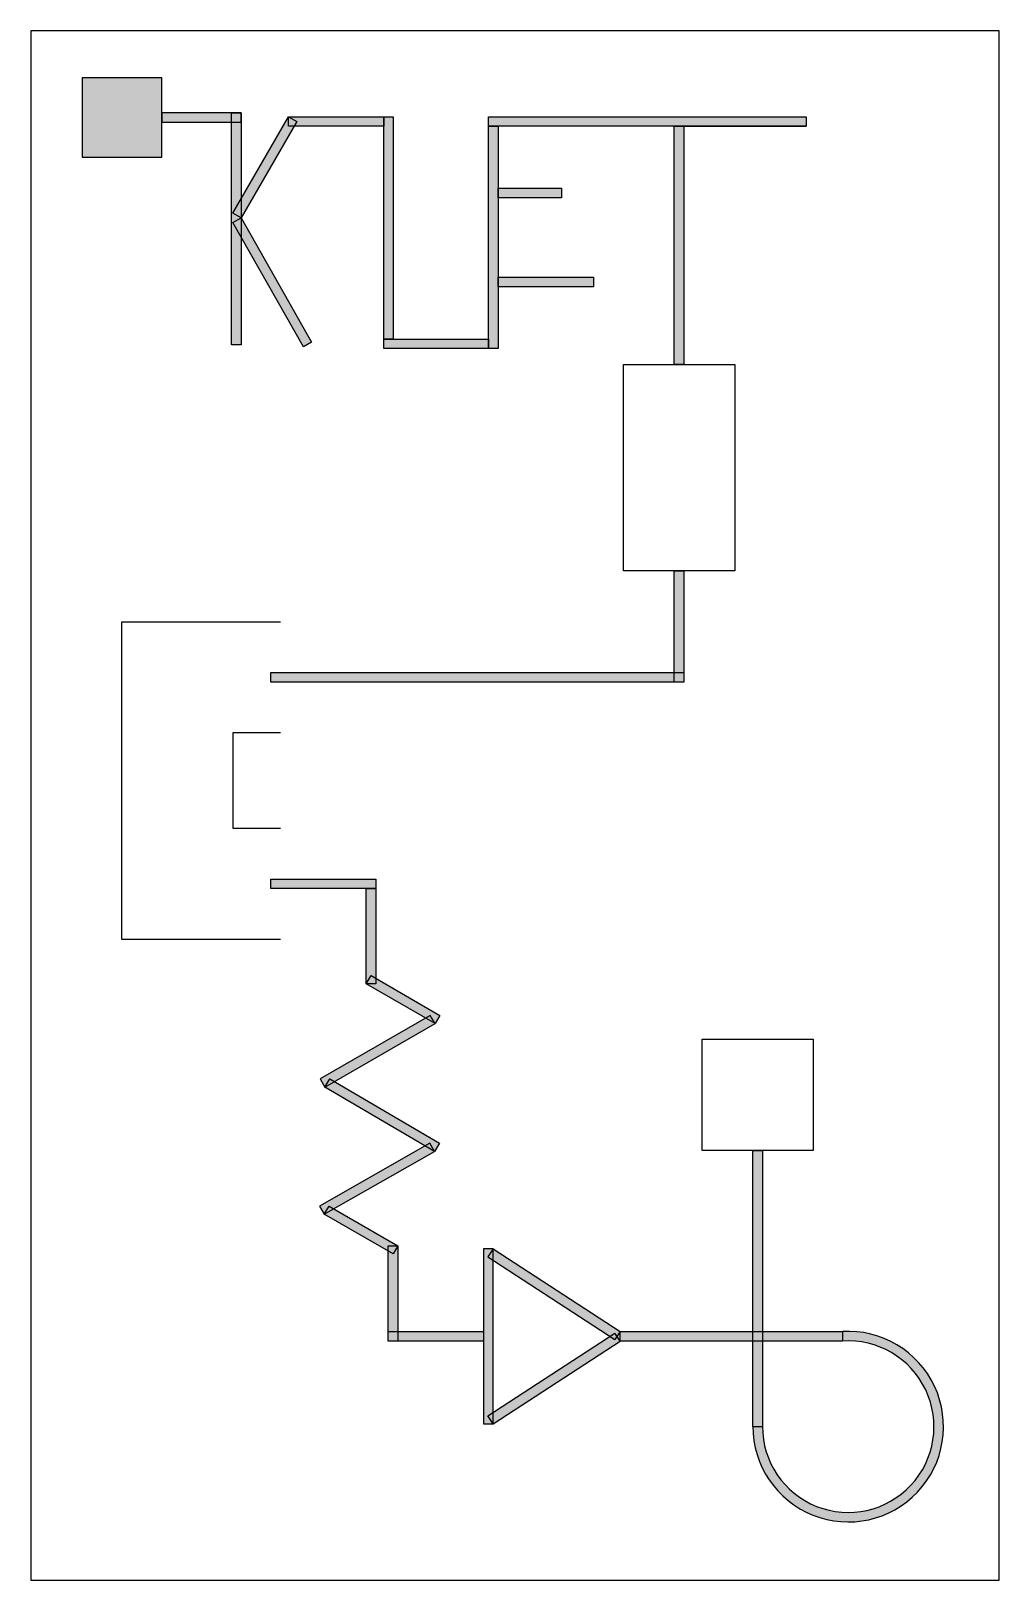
# Model space of a CAD drawing. Header units: inches. Extents: x 35 to 340, y 45 to 532.
import ezdxf

# ---------------------------------------------------------------- set-up
doc = ezdxf.new("R2010")
doc.units = ezdxf.units.IN
doc.header["$MEASUREMENT"] = 0
doc.layers.add('Layer 1', color=7, linetype='Continuous', true_color=0x000000)
doc.layers.add('lines', color=7, linetype='Continuous')

msp = doc.modelspace()

# ---------------------------------------------------------------- hatches: boundary and pattern name
at = {"layer": 'Layer 1', "true_color": 0x000000, "transparency": 33554664}
h = msp.add_hatch(color=18, dxfattribs=at)
h.dxf.hatch_style = 1
h.paths.add_polyline_path([(76.37, 517.6), (51.37, 517.6), (51.37, 492.6), (76.37, 492.6)])
h.paths.add_polyline_path([(98.37, 506.6), (76.37, 506.6), (76.37, 503.6), (98.37, 503.6)])
h.paths.add_polyline_path([(101.37, 506.6), (98.37, 506.6), (98.37, 503.6), (101.37, 503.6)])
h.paths.add_polyline_path([(101.37, 503.6), (98.37, 503.6), (98.37, 433.51), (101.37, 433.51), (101.37, 473.51), (98.77, 475.01), (101.37, 479.51)])
h.paths.add_polyline_path([(101.37, 479.51), (98.77, 475.01), (101.37, 473.51)], flags=17)
h.paths.add_polyline_path([(118, 502.32), (116.27, 502.32), (116.27, 505.32), (101.37, 479.51), (101.37, 473.51)])
h.paths.add_polyline_path([(101.37, 473.51), (101.37, 467.43), (120.97, 432.87), (123.57, 434.37)])
h.paths.add_polyline_path([(118.87, 503.82), (116.27, 505.32), (116.27, 502.32), (118, 502.32)], flags=16)
h.paths.add_polyline_path([(146.27, 505.32), (116.27, 505.32), (116.27, 502.32), (146.27, 502.32)])
h = msp.add_hatch(color=18, dxfattribs=at)
h.dxf.hatch_style = 1
h.paths.add_polyline_path([(149.27, 505.32), (146.27, 505.32), (146.27, 435.32), (149.27, 435.32)])
h.paths.add_polyline_path([(118.87, 503.82), (116.27, 505.32), (116.27, 502.32), (118, 502.32)])
h.paths.add_polyline_path([(179.27, 435.32), (146.27, 435.32), (146.27, 432.32), (179.27, 432.32)])
h.paths.add_polyline_path([(182.27, 502.32), (179.27, 502.32), (179.27, 432.32), (182.27, 432.32)])
h.paths.add_polyline_path([(279.27, 505.32), (179.27, 505.32), (179.27, 502.32), (279.27, 502.32)])
h.paths.add_polyline_path([(240.77, 502.32), (237.77, 502.32), (237.77, 427.32), (240.77, 427.32)])
h.paths.add_polyline_path([(240.77, 362.32), (237.77, 362.32), (237.77, 330.32), (240.77, 330.32)])
h.paths.add_polyline_path([(240.77, 330.32), (237.77, 330.32), (237.77, 327.32), (240.77, 327.32)])
h.paths.add_polyline_path([(143.77, 265.32), (113.77, 265.32), (113.77, 262.32), (143.77, 262.32)])
h.paths.add_polyline_path([(237.77, 330.32), (110.77, 330.32), (110.77, 327.32), (237.77, 327.32)])
h.paths.add_polyline_path([(113.77, 263.82), (110.77, 263.82), (110.77, 262.32), (113.77, 262.32)])
h.paths.add_polyline_path([(113.77, 265.32), (110.77, 265.32), (110.77, 263.82), (113.77, 263.82)])
h.paths.add_polyline_path([(143.77, 262.32), (140.77, 262.32), (140.77, 232.32), (143.77, 232.32)])
h.paths.add_polyline_path([(143.77, 234.05), (143.77, 232.32), (140.77, 232.32), (159.42, 221.55), (160.92, 222.42), (162.42, 219.82), (163.92, 222.42)])
h.paths.add_polyline_path([(160.92, 222.42), (159.42, 221.55), (162.42, 219.82)])
h.paths.add_polyline_path([(159.42, 221.55), (126.28, 202.42), (127.78, 199.82), (162.42, 219.82)])
h.paths.add_polyline_path([(130.77, 201.55), (127.78, 199.82), (159.31, 181.35), (160.79, 182.2), (162.29, 179.6), (163.79, 182.2)])
h.paths.add_polyline_path([(160.79, 182.2), (159.31, 181.35), (162.29, 179.6)])
h.paths.add_polyline_path([(162.29, 179.6), (159.31, 181.35), (126.05, 162.38), (127.55, 159.79), (129.05, 162.38), (130.56, 161.51)])
h.paths.add_polyline_path([(130.56, 161.51), (127.55, 159.79), (149.2, 147.29), (150.7, 149.88)])
h.paths.add_polyline_path([(129.05, 162.38), (127.55, 159.79), (130.56, 161.51)], flags=17)
h.paths.add_polyline_path([(150.7, 149.88), (149.2, 147.29), (147.7, 148.15), (147.7, 119.88), (150.7, 119.88)])
h.paths.add_polyline_path([(177.7, 122.88), (150.7, 122.88), (150.7, 119.88), (177.7, 119.88)])
h.paths.add_polyline_path([(180.7, 145.36), (179.06, 146.42), (180.7, 148.94), (177.7, 148.94), (177.7, 93.83), (180.7, 93.83), (179.06, 96.35), (180.7, 97.41)])
h.paths.add_polyline_path([(180.7, 148.94), (180.7, 145.36), (217.5, 121.38), (219.06, 122.4), (219.72, 121.38), (220.7, 122.88)])
h.paths.add_polyline_path([(180.7, 148.94), (179.06, 146.42), (180.7, 145.36)])
h.paths.add_polyline_path([(220.7, 119.88), (219.72, 121.38), (219.06, 120.37), (217.5, 121.38), (180.7, 97.41), (180.7, 93.83)])
h.paths.add_polyline_path([(180.7, 97.41), (179.06, 96.35), (180.7, 93.83)])
h.paths.add_polyline_path([(219.72, 121.38), (219.06, 122.4), (217.5, 121.38), (219.06, 120.37)])
h.paths.add_polyline_path([(220.7, 122.88), (219.72, 121.38), (220.7, 119.88)])
h.paths.add_polyline_path([(290.68, 122.88), (220.7, 122.88), (220.7, 119.88), (290.68, 119.88)])
h.paths.add_polyline_path([(290.68, 122.88), (290.68, 119.87, -2.529113), (265.52, 92.84), (262.52, 92.84, 2.517187)])
h.paths.add_polyline_path([(265.52, 119.88), (262.52, 119.88), (262.52, 92.84), (265.52, 92.84, -0.00182), (265.52, 93.03)], flags=17)
h.paths.add_polyline_path([(265.52, 179.88), (262.52, 179.88), (262.52, 122.88), (265.52, 122.88)])
h = msp.add_hatch(color=18, dxfattribs=at)
h.dxf.hatch_style = 1
h.paths.add_polyline_path([(212.27, 454.82), (182.27, 454.82), (182.27, 451.82), (212.27, 451.82)])
h.paths.add_polyline_path([(202.27, 482.82), (182.27, 482.82), (182.27, 479.82), (202.27, 479.82)])

# ---------------------------------------------------------------- linework, layer by layer
for p, q in [((239.27, 502.32), (279.27, 502.32)), ((290.68, 119.88), (290.68, 119.87))]:
    msp.add_line(p, q)
for points in [[(35.2, 44.64), (340, 44.64), (340, 532.32), (35.2, 532.32)], [(51.37, 492.6), (76.37, 492.6), (76.37, 517.6), (51.37, 517.6)], [(76.37, 503.6), (101.37, 503.6), (101.37, 506.6), (76.37, 506.6)], [(98.37, 506.6), (101.37, 506.6), (101.37, 433.51), (98.37, 433.51)], [(101.37, 473.51), (98.77, 475.01), (116.27, 505.32), (118.87, 503.82)], [(116.27, 502.32), (116.27, 505.32), (146.27, 505.32), (146.27, 502.32)], [(146.27, 505.32), (149.27, 505.32), (149.27, 435.32), (146.27, 435.32)], [(179.27, 502.32), (179.27, 505.32), (279.27, 505.32), (279.27, 502.32)], [(179.27, 502.32), (182.27, 502.32), (182.27, 432.32), (179.27, 432.32)], [(237.77, 502.32), (240.77, 502.32), (240.77, 427.32), (237.77, 427.32)], [(182.27, 479.82), (182.27, 482.82), (202.27, 482.82), (202.27, 479.82)], [(98.77, 472.01), (101.37, 473.51), (123.57, 434.37), (120.97, 432.87)], [(182.27, 451.82), (182.27, 454.82), (212.27, 454.82), (212.27, 451.82)], [(146.27, 432.32), (146.27, 435.32), (179.27, 435.32), (179.27, 432.32)], [(237.77, 362.32), (240.77, 362.32), (240.77, 327.32), (237.77, 327.32)], [(110.77, 330.32), (240.77, 330.32), (240.77, 327.32), (110.77, 327.32)], [(110.77, 265.32), (143.77, 265.32), (143.77, 262.32), (110.77, 262.32)], [(143.77, 262.32), (143.77, 232.32), (140.77, 232.32), (140.77, 262.32)], [(127.78, 199.82), (162.42, 219.82), (160.92, 222.42), (126.28, 202.42)], [(129.28, 202.42), (163.79, 182.2), (162.29, 179.6), (127.78, 199.82)], [(127.55, 159.79), (162.29, 179.6), (160.79, 182.2), (126.05, 162.38)], [(262.52, 179.88), (265.52, 179.88), (265.52, 92.84), (262.52, 92.84)], [(150.7, 149.88), (150.7, 119.88), (147.7, 119.88), (147.7, 149.88)], [(177.7, 93.83), (180.7, 93.83), (180.7, 148.94), (177.7, 148.94)], [(147.7, 122.88), (177.7, 122.88), (177.7, 119.88), (147.7, 119.88)], [(220.7, 122.88), (290.68, 122.88), (290.68, 119.88), (220.7, 119.88)]]:
    msp.add_lwpolyline(points, close=True)
for radius, start, end in [(30, 179.8123, 93.5221), (27, 179.7915, 93.914)]:
    msp.add_arc((292.52, 92.93), radius, start, end)
at = {"layer": 'Layer 1'}
for p, q in [((182.27, 451.82), (182.27, 432.32)), ((180.7, 148.94), (179.06, 146.42)), ((179.06, 146.42), (219.06, 120.37)), ((180.7, 148.94), (220.7, 122.88)), ((179.06, 96.35), (219.06, 122.4)), ((220.7, 122.88), (219.06, 120.37)), ((220.7, 119.88), (219.06, 122.4)), ((180.7, 93.83), (220.7, 119.88)), ((180.7, 93.83), (179.06, 96.35))]:
    msp.add_line(p, q, dxfattribs=at)
for points in [[(142.27, 234.92), (163.92, 222.42), (162.42, 219.82), (140.77, 232.32)], [(129.05, 162.38), (150.7, 149.88), (149.2, 147.29), (127.55, 159.79)]]:
    msp.add_lwpolyline(points, close=True, dxfattribs=at)
at = {"layer": 'lines'}
for p, q in [((63.77, 246.32), (63.77, 346.32)), ((63.77, 346.32), (113.77, 346.32)), ((113.77, 311.32), (98.77, 311.32)), ((98.77, 311.32), (98.77, 301.32)), ((98.77, 301.32), (98.77, 291.32)), ((98.77, 291.32), (98.77, 281.32)), ((98.77, 281.32), (113.77, 281.32)), ((113.77, 246.32), (63.77, 246.32))]:
    msp.add_line(p, q, dxfattribs=at)
for points in [[(221.77, 427.32), (256.77, 427.32), (256.77, 362.32), (221.77, 362.32)], [(281.52, 214.88), (281.52, 179.88), (246.52, 179.88), (246.52, 214.88)]]:
    msp.add_lwpolyline(points, close=True, dxfattribs=at)

doc.saveas('drawing.dxf')
